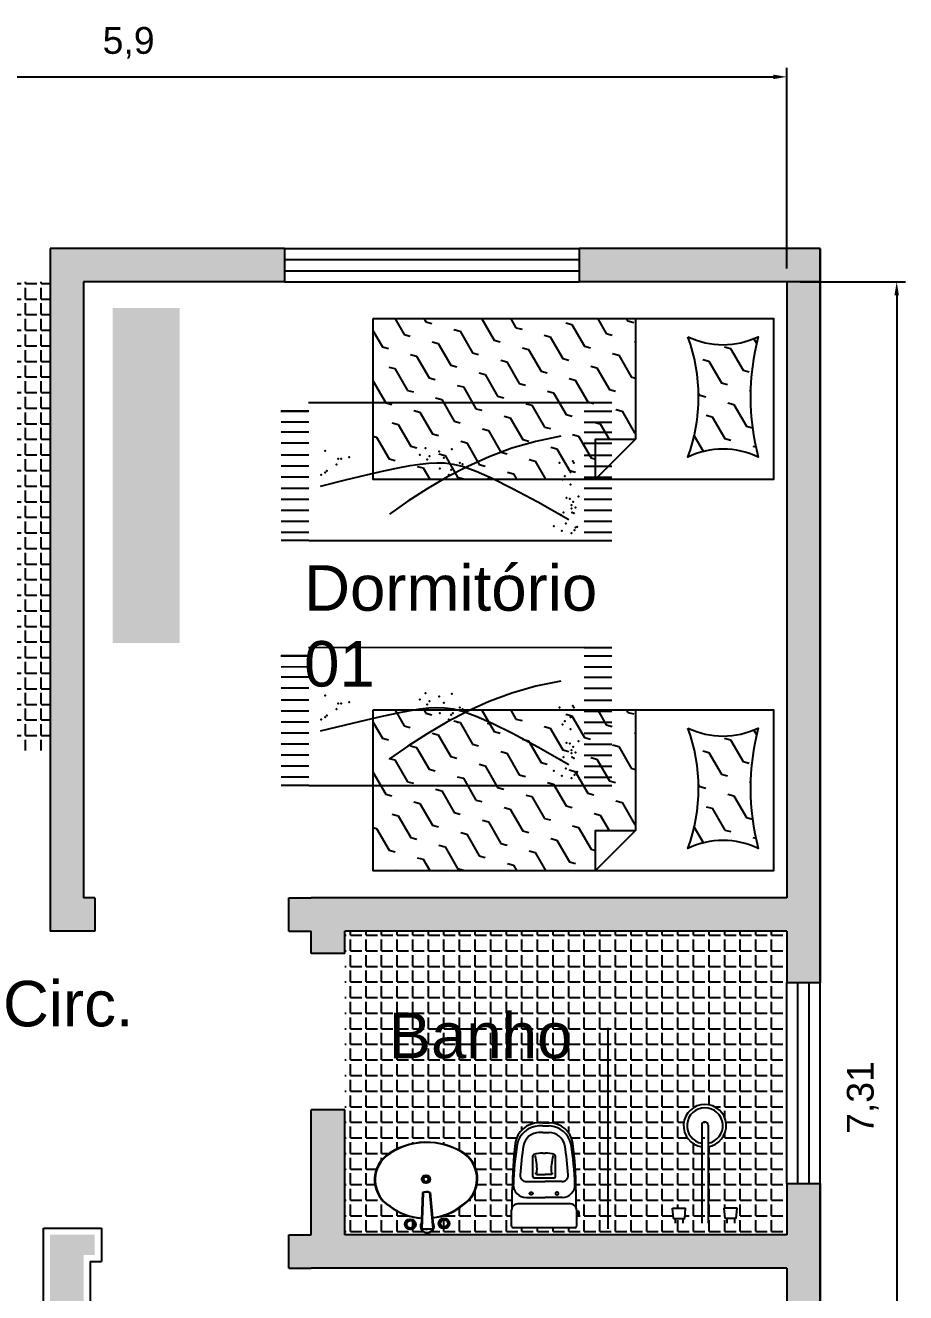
# Model space of a CAD drawing. Header units: millimetres. Extents: x 1389 to 2186, y 2011 to 2343.
# Drawn here: x 1392.4 to 1396.34, y 2336.21 to 2341.89 of the extents above; entities that cross this region are included whole.
import ezdxf

# ---------------------------------------------------------------- set-up
doc = ezdxf.new("R2010")
doc.units = ezdxf.units.MM
for name, color, linetype in [('cotas', 4, 'Continuous'), ('janelas', 253, 'Continuous'), ('moveis', 240, 'Continuous'), ('paredes', 250, 'Continuous')]:
    doc.layers.add(name, color=color, linetype=linetype)
doc.layers.add('PDF_Text', color=7, linetype='Continuous', true_color=0x0044a3)
doc.styles.add('Annotative', font='arial.ttf')
doc.styles.get("Standard").update_dxf_attribs({"font": 'arial.ttf'})
doc.dimstyles.new('ISO-25', dxfattribs={"dimscale": 0.2, "dimtxt": 0.6, "dimasz": 0.3, "dimexe": 0.2, "dimexo": 0.3, "dimgap": 0.4, "dimtad": 1, "dimtoh": 1, "dimtxsty": 'Standard', "dimcen": -0.3, "dimadec": 0, "dimazin": 0, "dimtfac": 1, "dimtmove": 1, "dimatfit": 3, "dimfxl": 1, "dimarcsym": 0})
pattern_1 = [(0, (0, 0), (0, 0.06985), [0.0508, -0.01905]), (90, (0, 0), (-0.06985, 4e-18), [0.0508, -0.01905])]

# ---------------------------------------------------------------- blocks, each defined once
blk = doc.blocks.new('*X21')
at = {"color": 0}
for p, q in [((3.4061, 4.1316), (3.4293, 4.145)), ((3.6635, 4.1104), (3.6649, 4.1154)), ((3.8424, 4.0948), (3.8504, 4.1248)), ((3.9426, 4.1271), (3.9463, 4.1411)), ((3.4551, 4.0155), (3.5634, 4.078)), ((3.5634, 4.078), (3.5715, 4.1082)), ((3.7341, 4.0323), (3.8424, 4.0948)), ((3.447, 3.9854), (3.4551, 4.0155)), ((3.6259, 3.9698), (3.634, 4)), ((3.726, 4.0021), (3.7341, 4.0323)), ((3.7966, 3.924), (3.9049, 3.9865)), ((3.9049, 3.9865), (3.913, 4.0167)), ((3.5176, 3.9073), (3.6259, 3.9698)), ((3.7885, 3.8939), (3.7966, 3.924)), ((3.5095, 3.8771), (3.5176, 3.9073)), ((3.6786, 3.8559), (3.6884, 3.8615)), ((3.6884, 3.8615), (3.6965, 3.8917)), ((3.891, 3.8342), (3.9674, 3.8783)), ((3.9674, 3.8783), (3.9683, 3.8817)), ((3.418, 3.5356), (3.4196, 3.5414)), ((3.5969, 3.52), (3.6026, 3.5414)), ((3.8759, 3.5368), (3.8771, 3.5414)), ((3.3071, 3.4971), (3.3179, 3.5033)), ((3.3179, 3.5033), (3.326, 3.5335)), ((3.4886, 3.4575), (3.5969, 3.52)), ((3.7676, 3.4743), (3.8759, 3.5368)), ((3.3804, 3.395), (3.3885, 3.4252)), ((3.4805, 3.4273), (3.4886, 3.4575)), ((3.6594, 3.4118), (3.6675, 3.442)), ((3.7595, 3.4441), (3.7676, 3.4743)), ((3.3071, 3.3528), (3.3804, 3.395)), ((3.5511, 3.3493), (3.6594, 3.4118)), ((3.822, 3.3358), (3.8301, 3.366)), ((3.8301, 3.366), (3.9071, 3.4105)), ((3.4429, 3.2868), (3.451, 3.317)), ((3.543, 3.3191), (3.5511, 3.3493)), ((3.6136, 3.241), (3.7219, 3.3035)), ((3.7219, 3.3035), (3.73, 3.3337)), ((3.8926, 3.2578), (4.0009, 3.3203)), ((4.0009, 3.3203), (4.0066, 3.3414)), ((3.3346, 3.2243), (3.4429, 3.2868)), ((3.6055, 3.2108), (3.6136, 3.241)), ((3.7844, 3.1953), (3.7925, 3.2255)), ((3.8845, 3.2276), (3.8926, 3.2578)), ((4.0634, 3.212), (4.0715, 3.2422)), ((3.3265, 3.1941), (3.3346, 3.2243)), ((3.3971, 3.116), (3.5054, 3.1785)), ((3.5054, 3.1785), (3.5135, 3.2087)), ((3.6761, 3.1328), (3.7844, 3.1953)), ((3.9551, 3.1495), (4.0634, 3.212)), ((3.389, 3.0858), (3.3971, 3.116)), ((3.5679, 3.0703), (3.576, 3.1005)), ((3.668, 3.1026), (3.6761, 3.1328)), ((3.8469, 3.087), (3.855, 3.1172)), ((3.947, 3.1193), (3.9551, 3.1495)), ((3.4596, 3.0078), (3.5679, 3.0703)), ((3.7386, 3.0245), (3.8469, 3.087)), ((4.0095, 3.0111), (4.0176, 3.0413)), ((4.0176, 3.0413), (4.1071, 3.0929)), ((3.3514, 2.9453), (3.3594, 2.9755)), ((3.4515, 2.9776), (3.4596, 3.0078)), ((3.6304, 2.962), (3.6385, 2.9922)), ((3.7305, 2.9943), (3.7386, 3.0245)), ((3.8011, 2.9163), (3.9094, 2.9788)), ((3.9094, 2.9788), (3.9175, 3.009)), ((3.3071, 2.9197), (3.3514, 2.9453)), ((3.5221, 2.8995), (3.6304, 2.962)), ((3.793, 2.8861), (3.8011, 2.9163)), ((4.072, 2.9028), (4.0801, 2.933)), ((4.0801, 2.933), (4.1071, 2.9486)), ((3.4139, 2.837), (3.4219, 2.8672)), ((3.514, 2.8693), (3.5221, 2.8995)), ((3.5846, 2.7913), (3.6929, 2.8538)), ((3.6929, 2.8538), (3.701, 2.884)), ((3.8636, 2.808), (3.9719, 2.8705)), ((3.9719, 2.8705), (3.98, 2.9007)), ((3.3071, 2.7754), (3.4139, 2.837)), ((3.5765, 2.7611), (3.5846, 2.7913)), ((3.8555, 2.7778), (3.8636, 2.808)), ((4.0344, 2.7623), (4.0425, 2.7924)), ((3.3681, 2.6663), (3.4764, 2.7288)), ((3.4764, 2.7288), (3.4844, 2.759)), ((3.6471, 2.683), (3.7554, 2.7455)), ((3.7554, 2.7455), (3.7635, 2.7757)), ((3.9261, 2.6998), (4.0344, 2.7623)), ((3.36, 2.6361), (3.3681, 2.6663)), ((3.639, 2.6528), (3.6471, 2.683)), ((3.8179, 2.6373), (3.826, 2.6674)), ((3.918, 2.6696), (3.9261, 2.6998)), ((4.0969, 2.654), (4.105, 2.6842)), ((3.4306, 2.558), (3.5389, 2.6205)), ((3.5389, 2.6205), (3.5469, 2.6507)), ((3.7096, 2.5748), (3.8179, 2.6373)), ((3.9886, 2.5915), (4.0969, 2.654)), ((3.4225, 2.5278), (3.4306, 2.558)), ((3.6014, 2.5123), (3.6094, 2.5424)), ((3.7015, 2.5446), (3.7096, 2.5748)), ((3.7721, 2.4665), (3.8804, 2.529)), ((3.8804, 2.529), (3.8885, 2.5592)), ((3.9805, 2.5613), (3.9886, 2.5915)), ((3.3071, 2.4867), (3.3224, 2.4955)), ((3.3224, 2.4955), (3.3304, 2.5257)), ((3.4931, 2.4498), (3.6014, 2.5123)), ((3.764, 2.4363), (3.7721, 2.4665)), ((4.043, 2.4531), (4.0511, 2.4833)), ((4.0511, 2.4833), (4.1071, 2.5156)), ((3.3849, 2.3873), (3.3929, 2.4174)), ((3.485, 2.4196), (3.4931, 2.4498)), ((3.5556, 2.3415), (3.6639, 2.404)), ((3.6639, 2.404), (3.6719, 2.4342)), ((3.8346, 2.3583), (3.9429, 2.4208)), ((3.9429, 2.4208), (3.951, 2.4509)), ((3.3071, 2.3424), (3.3849, 2.3873)), ((3.5475, 2.3113), (3.5556, 2.3415)), ((3.8265, 2.3281), (3.8346, 2.3583)), ((4.0054, 2.3125), (4.0135, 2.3427)), ((4.1055, 2.3448), (4.1071, 2.3508)), ((3.3645, 2.2312), (3.4474, 2.279)), ((3.4474, 2.279), (3.4554, 2.3092)), ((3.6181, 2.2333), (3.7264, 2.2958)), ((3.7264, 2.2958), (3.7344, 2.3259)), ((3.8971, 2.25), (4.0054, 2.3125)), ((3.6176, 2.2312), (3.6181, 2.2333)), ((3.8921, 2.2312), (3.8971, 2.25)), ((4.0751, 2.2312), (4.076, 2.2344))]:
    blk.add_line(p, q, dxfattribs=at)
blk = doc.blocks.new('*X22')
at = {"color": 0}
for p, q in [((3.4061, 4.1316), (3.4293, 4.145)), ((3.6635, 4.1104), (3.6649, 4.1154)), ((3.8424, 4.0948), (3.8504, 4.1248)), ((3.9426, 4.1271), (3.9463, 4.1411)), ((3.4551, 4.0155), (3.5634, 4.078)), ((3.5634, 4.078), (3.5715, 4.1082)), ((3.7341, 4.0323), (3.8424, 4.0948)), ((3.447, 3.9854), (3.4551, 4.0155)), ((3.6259, 3.9698), (3.634, 4)), ((3.726, 4.0021), (3.7341, 4.0323)), ((3.7966, 3.924), (3.9049, 3.9865)), ((3.9049, 3.9865), (3.913, 4.0167)), ((3.5176, 3.9073), (3.6259, 3.9698)), ((3.7885, 3.8939), (3.7966, 3.924)), ((3.5095, 3.8771), (3.5176, 3.9073)), ((3.6786, 3.8559), (3.6884, 3.8615)), ((3.6884, 3.8615), (3.6965, 3.8917)), ((3.891, 3.8342), (3.9674, 3.8783)), ((3.9674, 3.8783), (3.9683, 3.8817)), ((3.418, 3.5356), (3.4196, 3.5414)), ((3.5969, 3.52), (3.6026, 3.5414)), ((3.8759, 3.5368), (3.8771, 3.5414)), ((3.3071, 3.4971), (3.3179, 3.5033)), ((3.3179, 3.5033), (3.326, 3.5335)), ((3.4886, 3.4575), (3.5969, 3.52)), ((3.7676, 3.4743), (3.8759, 3.5368)), ((3.3804, 3.395), (3.3885, 3.4252)), ((3.4805, 3.4273), (3.4886, 3.4575)), ((3.6594, 3.4118), (3.6675, 3.442)), ((3.7595, 3.4441), (3.7676, 3.4743)), ((3.3071, 3.3528), (3.3804, 3.395)), ((3.5511, 3.3493), (3.6594, 3.4118)), ((3.822, 3.3358), (3.8301, 3.366)), ((3.8301, 3.366), (3.9071, 3.4105)), ((3.4429, 3.2868), (3.451, 3.317)), ((3.543, 3.3191), (3.5511, 3.3493)), ((3.6136, 3.241), (3.7219, 3.3035)), ((3.7219, 3.3035), (3.73, 3.3337)), ((3.8926, 3.2578), (4.0009, 3.3203)), ((4.0009, 3.3203), (4.0066, 3.3414)), ((3.3346, 3.2243), (3.4429, 3.2868)), ((3.6055, 3.2108), (3.6136, 3.241)), ((3.7844, 3.1953), (3.7925, 3.2255)), ((3.8845, 3.2276), (3.8926, 3.2578)), ((4.0634, 3.212), (4.0715, 3.2422)), ((3.3265, 3.1941), (3.3346, 3.2243)), ((3.3971, 3.116), (3.5054, 3.1785)), ((3.5054, 3.1785), (3.5135, 3.2087)), ((3.6761, 3.1328), (3.7844, 3.1953)), ((3.9551, 3.1495), (4.0634, 3.212)), ((3.389, 3.0858), (3.3971, 3.116)), ((3.5679, 3.0703), (3.576, 3.1005)), ((3.668, 3.1026), (3.6761, 3.1328)), ((3.8469, 3.087), (3.855, 3.1172)), ((3.947, 3.1193), (3.9551, 3.1495)), ((3.4596, 3.0078), (3.5679, 3.0703)), ((3.7386, 3.0245), (3.8469, 3.087)), ((4.0095, 3.0111), (4.0176, 3.0413)), ((4.0176, 3.0413), (4.1071, 3.0929)), ((3.3514, 2.9453), (3.3594, 2.9755)), ((3.4515, 2.9776), (3.4596, 3.0078)), ((3.6304, 2.962), (3.6385, 2.9922)), ((3.7305, 2.9943), (3.7386, 3.0245)), ((3.8011, 2.9163), (3.9094, 2.9788)), ((3.9094, 2.9788), (3.9175, 3.009)), ((3.3071, 2.9197), (3.3514, 2.9453)), ((3.5221, 2.8995), (3.6304, 2.962)), ((3.793, 2.8861), (3.8011, 2.9163)), ((4.072, 2.9028), (4.0801, 2.933)), ((4.0801, 2.933), (4.1071, 2.9486)), ((3.4139, 2.837), (3.4219, 2.8672)), ((3.514, 2.8693), (3.5221, 2.8995)), ((3.5846, 2.7913), (3.6929, 2.8538)), ((3.6929, 2.8538), (3.701, 2.884)), ((3.8636, 2.808), (3.9719, 2.8705)), ((3.9719, 2.8705), (3.98, 2.9007)), ((3.3071, 2.7754), (3.4139, 2.837)), ((3.5765, 2.7611), (3.5846, 2.7913)), ((3.8555, 2.7778), (3.8636, 2.808)), ((4.0344, 2.7623), (4.0425, 2.7924)), ((3.3681, 2.6663), (3.4764, 2.7288)), ((3.4764, 2.7288), (3.4844, 2.759)), ((3.6471, 2.683), (3.7554, 2.7455)), ((3.7554, 2.7455), (3.7635, 2.7757)), ((3.9261, 2.6998), (4.0344, 2.7623)), ((3.36, 2.6361), (3.3681, 2.6663)), ((3.639, 2.6528), (3.6471, 2.683)), ((3.8179, 2.6373), (3.826, 2.6674)), ((3.918, 2.6696), (3.9261, 2.6998)), ((4.0969, 2.654), (4.105, 2.6842)), ((3.4306, 2.558), (3.5389, 2.6205)), ((3.5389, 2.6205), (3.5469, 2.6507)), ((3.7096, 2.5748), (3.8179, 2.6373)), ((3.9886, 2.5915), (4.0969, 2.654)), ((3.4225, 2.5278), (3.4306, 2.558)), ((3.6014, 2.5123), (3.6094, 2.5424)), ((3.7015, 2.5446), (3.7096, 2.5748)), ((3.7721, 2.4665), (3.8804, 2.529)), ((3.8804, 2.529), (3.8885, 2.5592)), ((3.9805, 2.5613), (3.9886, 2.5915)), ((3.3071, 2.4867), (3.3224, 2.4955)), ((3.3224, 2.4955), (3.3304, 2.5257)), ((3.4931, 2.4498), (3.6014, 2.5123)), ((3.764, 2.4363), (3.7721, 2.4665)), ((4.043, 2.4531), (4.0511, 2.4833)), ((4.0511, 2.4833), (4.1071, 2.5156)), ((3.3849, 2.3873), (3.3929, 2.4174)), ((3.485, 2.4196), (3.4931, 2.4498)), ((3.5556, 2.3415), (3.6639, 2.404)), ((3.6639, 2.404), (3.6719, 2.4342)), ((3.8346, 2.3583), (3.9429, 2.4208)), ((3.9429, 2.4208), (3.951, 2.4509)), ((3.3071, 2.3424), (3.3849, 2.3873)), ((3.5475, 2.3113), (3.5556, 2.3415)), ((3.8265, 2.3281), (3.8346, 2.3583)), ((4.0054, 2.3125), (4.0135, 2.3427)), ((4.1055, 2.3448), (4.1071, 2.3508)), ((3.3645, 2.2312), (3.4474, 2.279)), ((3.4474, 2.279), (3.4554, 2.3092)), ((3.6181, 2.2333), (3.7264, 2.2958)), ((3.7264, 2.2958), (3.7344, 2.3259)), ((3.8971, 2.25), (4.0054, 2.3125)), ((3.6176, 2.2312), (3.6181, 2.2333)), ((3.8921, 2.2312), (3.8971, 2.25)), ((4.0751, 2.2312), (4.076, 2.2344))]:
    blk.add_line(p, q, dxfattribs=at)
blk = doc.blocks.new('tapete')
at = {"layer": 'moveis'}
for p, q in [((2190.3122, 2010.2857), (2189.0782, 2010.2852)), ((2190.3122, 2010.2862), (2190.4356, 2010.2862)), ((2189.0775, 2010.2468), (2188.9541, 2010.2468)), ((2189.0783, 2010.2483), (2188.9549, 2010.2483)), ((2190.3123, 2010.2488), (2190.4357, 2010.2488)), ((2189.0783, 2010.199), (2188.9549, 2010.1989)), ((2190.3123, 2010.1994), (2190.4357, 2010.1995)), ((2190.3123, 2010.1539), (2190.4357, 2010.1539)), ((2189.0783, 2010.1534), (2188.9549, 2010.1534)), ((2189.0783, 2010.1041), (2188.9549, 2010.104)), ((2190.3123, 2010.1045), (2190.4357, 2010.1045)), ((2189.0783, 2010.0504), (2188.9549, 2010.0503)), ((2190.3123, 2010.0508), (2190.4357, 2010.0509)), ((2189.0783, 2010.001), (2188.9549, 2010.001)), ((2190.3123, 2010.0015), (2190.4357, 2010.0015)), ((2189.0784, 2009.9517), (2188.955, 2009.9516)), ((2190.3124, 2009.9521), (2190.4358, 2009.9521)), ((2189.0784, 2009.9023), (2188.955, 2009.9023)), ((2190.3124, 2009.9027), (2190.4358, 2009.9028)), ((2189.0784, 2009.8529), (2188.955, 2009.8529)), ((2190.3124, 2009.8534), (2190.4358, 2009.8534)), ((2189.0784, 2009.8036), (2188.955, 2009.8035)), ((2190.3124, 2009.804), (2190.4358, 2009.8041)), ((2189.0784, 2009.7542), (2188.955, 2009.7542)), ((2189.0784, 2009.7049), (2188.955, 2009.7048)), ((2190.3124, 2009.7547), (2190.4358, 2009.7547)), ((2190.3124, 2009.7053), (2190.4358, 2009.7053)), ((2189.0785, 2009.6682), (2188.9551, 2009.6682)), ((2189.0785, 2009.6682), (2190.3125, 2009.6687)), ((2190.3125, 2009.6687), (2190.4359, 2009.6687))]:
    blk.add_line(p, q, dxfattribs=at)
for points in [[(2190.2083, 2010.1359), (2190.0956, 2010.1127), (2189.9888, 2010.0818), (2189.8872, 2010.0441), (2189.7905, 2010.0005), (2189.6979, 2009.952), (2189.609, 2009.8996), (2189.5232, 2009.8443), (2189.44, 2009.787)], [(2189.1311, 2009.9126), (2189.2435, 2009.9398), (2189.3372, 2009.9621), (2189.4148, 2009.98), (2189.479, 2009.9939), (2189.5322, 2010.0041), (2189.577, 2010.0111), (2189.616, 2010.0153), (2189.6518, 2010.0171), (2189.6871, 2010.0164), (2189.7257, 2010.0113), (2189.7714, 2009.9997), (2189.8282, 2009.9792), (2189.9, 2009.9474), (2189.9906, 2009.9022), (2190.1041, 2009.8412), (2190.2443, 2009.7621)]]:
    blk.add_lwpolyline(points, dxfattribs=at)
for p in [(2189.1526, 2010.0708), (2189.2604, 2010.0421), (2189.5763, 2010.053), (2189.6015, 2010.0817), (2189.6194, 2010.0458), (2189.6625, 2010.0674), (2189.72, 2010.0782), (2189.2029, 2010.0097), (2189.2101, 2010.0349), (2189.2244, 2010.0349), (2189.6087, 2010.0314), (2189.6661, 2009.9919), (2189.6841, 2010.0386), (2189.7164, 2009.9847), (2189.7236, 2009.9919), (2189.7559, 2010.0171), (2189.7667, 2010.0099), (2190.2012, 2010.0173), (2190.2622, 2010.0245), (2190.2658, 2010.0173), (2189.1347, 2009.963), (2189.1527, 2009.9738), (2189.1598, 2009.9809), (2189.7056, 2009.9632), (2189.7451, 2009.9524), (2189.8816, 2009.9453), (2190.2155, 2009.9418), (2190.2263, 2009.9562), (2190.2514, 2009.9741), (2190.2515, 2009.9202), (2190.2335, 2009.8591), (2190.2479, 2009.8555), (2190.2551, 2009.8268), (2190.2623, 2009.8412), (2190.273, 2009.816), (2190.2874, 2009.8663), (2190.2084, 2009.7836), (2190.2192, 2009.7944), (2190.2551, 2009.8124), (2190.2587, 2009.7944), (2190.2659, 2009.7909), (2190.1761, 2009.7333), (2190.212, 2009.7118), (2190.23, 2009.7441), (2190.2551, 2009.701), (2190.2695, 2009.7154), (2190.2731, 2009.7262), (2190.2803, 2009.7298), (2190.2803, 2009.7298)]:
    blk.add_point(p, dxfattribs=at)
blk = doc.blocks.new('*D28')
at = {"layer": 'cotas', "color": 0, "lineweight": -2, "transparency": 16777216}
for p, q in [((1389.9152, 2340.7105), (1389.9152, 2341.6957)), ((1395.8114, 2340.7972), (1395.8114, 2341.6957)), ((1389.9752, 2341.6557), (1395.7514, 2341.6557))]:
    blk.add_line(p, q, dxfattribs=at)
at = {"layer": 'cotas', "color": 0, "transparency": 16777216}
for points in [[(1389.9752, 2341.6657), (1389.9752, 2341.6457), (1389.9152, 2341.6557)], [(1395.7514, 2341.6657), (1395.7514, 2341.6457), (1395.8114, 2341.6557)]]:
    blk.add_solid(points, dxfattribs=at)
at = {"layer": 'Defpoints', "color": 0, "transparency": 16777216}
for p in [(1395.8114, 2341.6557), (1395.8114, 2340.7372), (1389.9152, 2340.6505)]:
    blk.add_point(p, dxfattribs=at)
at = {"layer": 'cotas', "color": 0, "transparency": 16777216, "insert": (1392.8633, 2341.8078), "char_height": 0.12, "attachment_point": 5}
blk.add_mtext('5,9', dxfattribs=at)
blk = doc.blocks.new('*D33')
at = {"layer": 'cotas', "color": 0, "lineweight": -2, "transparency": 16777216}
for p, q in [((1395.8714, 2340.7372), (1396.3438, 2340.7372)), ((1396.3038, 2340.6772), (1396.3038, 2333.4872)), ((1395.8714, 2333.4272), (1396.3438, 2333.4272))]:
    blk.add_line(p, q, dxfattribs=at)
at = {"layer": 'cotas', "color": 0, "transparency": 16777216}
for points in [[(1396.2938, 2340.6772), (1396.3138, 2340.6772), (1396.3038, 2340.7372)], [(1396.2938, 2333.4872), (1396.3138, 2333.4872), (1396.3038, 2333.4272)]]:
    blk.add_solid(points, dxfattribs=at)
at = {"layer": 'Defpoints', "color": 0, "transparency": 16777216}
for p in [(1395.8114, 2340.7372), (1395.8114, 2333.4272), (1396.3038, 2333.4272)]:
    blk.add_point(p, dxfattribs=at)
at = {"layer": 'cotas', "color": 0, "transparency": 16777216, "insert": (1396.1517, 2337.0822), "char_height": 0.12, "attachment_point": 5, "rotation": 90}
blk.add_mtext('7,31', dxfattribs=at)

msp = doc.modelspace()

# ---------------------------------------------------------------- hatches: boundary and pattern name
at = {"true_color": 0x000000}
h = msp.add_hatch(color=18, dxfattribs=at)
h.dxf.hatch_style = 1
h.paths.add_polyline_path([(1394.8814, 2340.8872), (1394.8814, 2340.7372), (1395.8114, 2340.7372), (1395.8114, 2340.8872)])
h.paths.add_polyline_path([(1390.3614, 2340.7372), (1390.3614, 2340.8872), (1389.8614, 2340.8872), (1389.8614, 2340.7372)])
h.paths.add_polyline_path([(1391.6614, 2340.7372), (1391.6614, 2340.8872), (1391.3614, 2340.8872), (1391.3614, 2340.7372)])
h = msp.add_hatch(color=18, dxfattribs=at)
h.dxf.hatch_style = 1
h.paths.add_polyline_path([(1395.9614, 2336.6972), (1395.8114, 2336.6972), (1395.8114, 2333.2772), (1395.9614, 2333.2772)])
h.paths.add_polyline_path([(1395.8114, 2337.5972), (1395.9614, 2337.5972), (1395.9614, 2340.8872), (1395.8114, 2340.8872)])
h = msp.add_hatch(color=18, dxfattribs=at)
h.dxf.hatch_style = 1
h.paths.add_polyline_path([(1392.6614, 2340.7372), (1392.5114, 2340.7372), (1392.5114, 2338.4872), (1392.5114, 2337.8272), (1392.6614, 2337.8272)])
h = msp.add_hatch(color=18, dxfattribs=at)
h.dxf.hatch_style = 1
h.paths.add_polyline_path([(1392.7114, 2337.9772), (1392.6614, 2337.9772), (1392.6614, 2337.8272), (1392.7114, 2337.8272)])
h = msp.add_hatch(color=18, dxfattribs=at)
h.dxf.hatch_style = 1
h.paths.add_polyline_path([(1395.8114, 2337.9772), (1393.6814, 2337.9772), (1393.6814, 2337.8272), (1395.8114, 2337.8272)])
h = msp.add_hatch()
h.set_pattern_fill('ANGLE', scale=0.01)
h.set_pattern_definition(pattern_1)
h.paths.add_polyline_path([(1395.8114, 2337.8272), (1393.8314, 2337.8272), (1393.8314, 2337.7272), (1393.8314, 2337.0272), (1393.8314, 2336.4672), (1395.8114, 2336.4672), (1395.8114, 2336.6972), (1395.8114, 2337.5972)])
h.paths.add_polyline_path([(1394.7012, 2336.969), (1394.719, 2336.969), (1394.7297, 2336.969), (1394.7476, 2336.969, -0.377152), (1394.8536, 2336.8758, -0.032054), (1394.8669, 2336.6693), (1394.8669, 2336.591, -0.127017), (1394.8704, 2336.5772), (1394.8704, 2336.5727), (1394.8771, 2336.5727, -0.414214), (1394.8807, 2336.5692), (1394.8807, 2336.5561, -0.414214), (1394.8771, 2336.5526), (1394.8704, 2336.5526), (1394.8704, 2336.5074, -0.414214), (1394.8619, 2336.4989), (1394.5869, 2336.4989, -0.414214), (1394.5784, 2336.5074), (1394.5784, 2336.5772, -0.127017), (1394.5819, 2336.591), (1394.5819, 2336.6693, -0.032054), (1394.5952, 2336.8758, -0.377152)], flags=16)
h.paths.add_polyline_path([(1394.7012, 2336.9548), (1394.719, 2336.9548), (1394.7297, 2336.9548), (1394.7476, 2336.9548, -0.342683), (1394.8451, 2336.8725, -0.0314), (1394.8622, 2336.6931, -0.423732), (1394.8053, 2336.6342), (1394.7297, 2336.6342), (1394.719, 2336.6342), (1394.6435, 2336.6342, -0.423732), (1394.5865, 2336.6931, -0.0314), (1394.6037, 2336.8725, -0.342683)], flags=0)
h.paths.add_polyline_path([(1394.7018, 2336.9263), (1394.719, 2336.9263), (1394.7297, 2336.9263), (1394.747, 2336.9263, -0.3382), (1394.8171, 2336.8672, -0.023499), (1394.8317, 2336.7358, -0.432911), (1394.8032, 2336.7055), (1394.7297, 2336.7055), (1394.719, 2336.7055), (1394.6456, 2336.7055, -0.432911), (1394.6171, 2336.7358, -0.023499), (1394.6317, 2336.8672, -0.3382)], flags=0)
h.paths.add_polyline_path([(1394.719, 2336.8328), (1394.7297, 2336.8328, -0.095673), (1394.77, 2336.8274, -0.322403), (1394.7748, 2336.8206), (1394.7748, 2336.7288, -0.335414), (1394.7697, 2336.722), (1394.6791, 2336.722, -0.335414), (1394.6739, 2336.7288), (1394.6739, 2336.8206, -0.322403), (1394.6788, 2336.8274, -0.095673)], flags=0)
h.paths.add_polyline_path([(1394.177, 2336.4938), (1394.1781, 2336.5223, 0.044443), (1394.1755, 2336.5178), (1394.1747, 2336.4958, 0.017211), (1394.1755, 2336.4939, 0.001453)], flags=0)
h.paths.add_polyline_path([(1394.3716, 2336.8284, -0.512299), (1394.3655, 2336.6033, -0.147908), (1394.2239, 2336.5427), (1394.2259, 2336.5198, -0.198018), (1394.2279, 2336.4975), (1394.2282, 2336.4947, -0.001835), (1394.2262, 2336.4944, -1.092585), (1394.1753, 2336.523), (1394.176, 2336.5417, -0.029988), (1394.1444, 2336.5458, -0.116658), (1394.0322, 2336.5949, -0.514224), (1394.0137, 2336.8199, -0.225604), (1394.2692, 2336.8733, -0.092703)], flags=16)
h.paths.add_polyline_path([(1394.3692, 2336.8289, -0.512299), (1394.3631, 2336.6037, -0.148312), (1394.2211, 2336.5431), (1394.2254, 2336.4953), (1394.2258, 2336.4951), (1394.2114, 2336.6567, 0.039402), (1394.2055, 2336.6585, -0.038509), (1394.2114, 2336.6571), (1394.2215, 2336.5434, 0.147505), (1394.3627, 2336.604, 0.515084), (1394.3678, 2336.8298, -0.001408)], flags=0)
h.paths.add_polyline_path([(1394.2118, 2336.7166, -0.459387), (1394.1914, 2336.699, 0.509543), (1394.2146, 2336.7159, 0.370439), (1394.1995, 2336.7335, -0.324905)], flags=0)
h.paths.add_polyline_path([(1394.2122, 2336.7164, -1), (1394.1767, 2336.7164, -1)], flags=0)
h.paths.add_polyline_path([(1394.6666, 2336.6581, -0.114076), (1394.6708, 2336.6571, -0.155789), (1394.6734, 2336.6545, -0.1249), (1394.6739, 2336.6525, -0.1249), (1394.6734, 2336.6504, -0.105797), (1394.6718, 2336.6485, -0.086669), (1394.6695, 2336.6473, -0.076734), (1394.6666, 2336.6469, -0.114076), (1394.6624, 2336.6479, -0.155789), (1394.6598, 2336.6504, -0.1249), (1394.6593, 2336.6525, -0.1249), (1394.6598, 2336.6545, -0.105797), (1394.6614, 2336.6564, -0.086669), (1394.6637, 2336.6576, -0.076734)], flags=0)
h.paths.add_polyline_path([(1394.2057, 2336.7166, -0.446626), (1394.1928, 2336.705, 0.522952), (1394.2085, 2336.7159, 0.382527), (1394.1981, 2336.7275, -0.313239)], flags=0)
h.paths.add_polyline_path([(1394.2062, 2336.7164, -1), (1394.1828, 2336.7164, -1)], flags=0)
h.paths.add_polyline_path([(1395.4586, 2336.862), (1395.4586, 2336.9589, 1), (1395.4304, 2336.9589), (1395.4304, 2336.862, -13.48837)], flags=16)
h.paths.add_polyline_path([(1394.7793, 2336.6576, -0.076734), (1394.7822, 2336.6581, -0.114076), (1394.7864, 2336.6571, -0.155789), (1394.789, 2336.6545, -0.1249), (1394.7895, 2336.6525, -0.1249), (1394.789, 2336.6504, -0.105797), (1394.7874, 2336.6485, -0.086669), (1394.7851, 2336.6473, -0.076734), (1394.7822, 2336.6469, -0.114076), (1394.778, 2336.6479, -0.155789), (1394.7754, 2336.6504, -0.1249), (1394.7748, 2336.6525, -0.1249), (1394.7754, 2336.6545, -0.105797), (1394.777, 2336.6564, -0.086669)], flags=0)
h.paths.add_polyline_path([(1394.2979, 2336.5186, -0.465061), (1394.2709, 2336.4959, 0.503668), (1394.3007, 2336.5179, 0.365131), (1394.2815, 2336.5406, -0.330081)], flags=16)
h.paths.add_polyline_path([(1394.2983, 2336.5184, -1), (1394.2522, 2336.5184, -1)], flags=0)
h.paths.add_polyline_path([(1394.2924, 2336.5186, -0.459142), (1394.2722, 2336.5012, 0.509797), (1394.2952, 2336.5179, 0.370669), (1394.2803, 2336.5353, -0.324681)], flags=0)
h.paths.add_polyline_path([(1394.2928, 2336.5184, -1), (1394.2577, 2336.5184, -1)], flags=0)
h.paths.add_polyline_path([(1394.1466, 2336.5147, -0.465061), (1394.1197, 2336.492, 0.503668), (1394.1494, 2336.514, 0.365131), (1394.1303, 2336.5367, -0.330081)], flags=16)
h.paths.add_polyline_path([(1394.1471, 2336.5145, -1), (1394.101, 2336.5145, -1)], flags=16)
h.paths.add_polyline_path([(1394.1412, 2336.5147, -0.459142), (1394.121, 2336.4973, 0.509797), (1394.144, 2336.514, 0.370669), (1394.1291, 2336.5314, -0.324681)], flags=0)
h.paths.add_polyline_path([(1394.1416, 2336.5145, -1), (1394.1065, 2336.5145, -1)], flags=0)
h.paths.add_polyline_path([(1395.2997, 2336.5859), (1395.3574, 2336.5859), (1395.3541, 2336.5397), (1395.3037, 2336.5397)], flags=16)
h.paths.add_polyline_path([(1395.5316, 2336.5859), (1395.5893, 2336.5859), (1395.5853, 2336.5397), (1395.5349, 2336.5397)], flags=16)
h.paths.add_polyline_path([(1393.7965, 2337.2094), (1394.7219, 2337.2094), (1394.7219, 2337.6295), (1393.7965, 2337.6295)], flags=9)
h = msp.add_hatch()
h.set_pattern_fill('ANGLE', scale=0.01)
h.set_pattern_definition(pattern_1)
h.paths.add_polyline_path([(1395.8114, 2337.5972), (1395.8114, 2337.8272), (1393.8314, 2337.8272), (1393.8314, 2337.7272), (1393.8314, 2337.0272), (1393.8314, 2336.4672), (1395.8114, 2336.4672), (1395.8114, 2336.6972)])
h.paths.add_polyline_path([(1394.2692, 2336.8733, -0.092703), (1394.3716, 2336.8284, -0.512299), (1394.3655, 2336.6033, -0.147908), (1394.2239, 2336.5427), (1394.2256, 2336.5236, -0.7232), (1394.1941, 2336.4776, -0.541997), (1394.1753, 2336.523), (1394.176, 2336.5417, -0.042223), (1394.1317, 2336.5486, -0.105081), (1394.0315, 2336.5954, -0.512299), (1394.0137, 2336.8199, -0.225604)], flags=16)
h.paths.add_polyline_path([(1394.3692, 2336.8289, -0.512299), (1394.3631, 2336.6037, -0.147908), (1394.2215, 2336.5431), (1394.2232, 2336.524, -1.956222), (1394.1757, 2336.5228), (1394.1764, 2336.542, -0.147908), (1394.0319, 2336.5952, -0.512299), (1394.0141, 2336.8197, -0.32249)], flags=0)
h.paths.add_polyline_path([(1394.2254, 2336.4943, -0.045406), (1394.177, 2336.4933), (1394.1831, 2336.6573, -0.155189), (1394.2071, 2336.6582, -0.025145), (1394.211, 2336.6573)], flags=0)
h.paths.add_polyline_path([(1394.1995, 2336.7335, -0.370439), (1394.2146, 2336.7159, -0.509543), (1394.1914, 2336.699, -0.370439), (1394.1763, 2336.7166, -0.509543)], flags=0)
h.paths.add_polyline_path([(1394.2122, 2336.7164, -1), (1394.1767, 2336.7164, -1)], flags=0)
h.paths.add_polyline_path([(1394.1981, 2336.7275, -0.382527), (1394.2085, 2336.7159, -0.522952), (1394.1928, 2336.705, -0.382527), (1394.1824, 2336.7166, -0.522952)], flags=0)
h.paths.add_polyline_path([(1394.2062, 2336.7164, -1), (1394.1828, 2336.7164, -1)], flags=0)
h.paths.add_polyline_path([(1394.7012, 2336.969), (1394.719, 2336.969), (1394.7297, 2336.969), (1394.7476, 2336.969, -0.377152), (1394.8536, 2336.8758, -0.032054), (1394.8669, 2336.6693), (1394.8669, 2336.591, -0.127017), (1394.8704, 2336.5772), (1394.8704, 2336.5727), (1394.8771, 2336.5727, -0.414214), (1394.8807, 2336.5692), (1394.8807, 2336.5561, -0.414214), (1394.8771, 2336.5526), (1394.8704, 2336.5526), (1394.8704, 2336.5074, -0.414214), (1394.8619, 2336.4989), (1394.5869, 2336.4989, -0.414214), (1394.5784, 2336.5074), (1394.5784, 2336.5772, -0.127017), (1394.5819, 2336.591), (1394.5819, 2336.6693, -0.032054), (1394.5952, 2336.8758, -0.377152)], flags=16)
h.paths.add_polyline_path([(1394.7012, 2336.9548), (1394.719, 2336.9548), (1394.7297, 2336.9548), (1394.7476, 2336.9548, -0.342683), (1394.8451, 2336.8725, -0.0314), (1394.8622, 2336.6931, -0.423732), (1394.8053, 2336.6342), (1394.7297, 2336.6342), (1394.719, 2336.6342), (1394.6435, 2336.6342, -0.423732), (1394.5865, 2336.6931, -0.0314), (1394.6037, 2336.8725, -0.342683)], flags=0)
h.paths.add_polyline_path([(1394.7018, 2336.9263), (1394.719, 2336.9263), (1394.7297, 2336.9263), (1394.747, 2336.9263, -0.3382), (1394.8171, 2336.8672, -0.023499), (1394.8317, 2336.7358, -0.432911), (1394.8032, 2336.7055), (1394.7297, 2336.7055), (1394.719, 2336.7055), (1394.6456, 2336.7055, -0.432911), (1394.6171, 2336.7358, -0.023499), (1394.6317, 2336.8672, -0.3382)], flags=0)
h.paths.add_polyline_path([(1394.6788, 2336.8274, -0.095673), (1394.719, 2336.8328), (1394.7297, 2336.8328, -0.095673), (1394.77, 2336.8274, -0.322403), (1394.7748, 2336.8206), (1394.7748, 2336.7288, -0.335414), (1394.7697, 2336.722), (1394.6791, 2336.722, -0.335414), (1394.6739, 2336.7288), (1394.6739, 2336.8206, -0.322403)], flags=0)
h.paths.add_polyline_path([(1394.1303, 2336.5367, -0.365131), (1394.1494, 2336.514, -0.503668), (1394.1197, 2336.492, -0.365131), (1394.1006, 2336.5147, -0.503668)], flags=0)
h.paths.add_polyline_path([(1394.1471, 2336.5145, -1), (1394.101, 2336.5145, -1)], flags=0)
h.paths.add_polyline_path([(1394.1291, 2336.5314, -0.370669), (1394.144, 2336.514, -0.509797), (1394.121, 2336.4973, -0.370669), (1394.106, 2336.5147, -0.509797)], flags=0)
h.paths.add_polyline_path([(1394.1416, 2336.5145, -1), (1394.1065, 2336.5145, -1)], flags=0)
h.paths.add_polyline_path([(1394.2815, 2336.5406, -0.365131), (1394.3007, 2336.5179, -0.503668), (1394.2709, 2336.4959, -0.365131), (1394.2518, 2336.5186, -0.503668)], flags=0)
h.paths.add_polyline_path([(1394.2983, 2336.5184, -1), (1394.2522, 2336.5184, -1)], flags=0)
h.paths.add_polyline_path([(1394.2803, 2336.5353, -0.370669), (1394.2952, 2336.5179, -0.509797), (1394.2722, 2336.5012, -0.370669), (1394.2573, 2336.5186, -0.509797)], flags=0)
h.paths.add_polyline_path([(1394.2928, 2336.5184, -1), (1394.2577, 2336.5184, -1)], flags=0)
h.paths.add_polyline_path([(1394.6614, 2336.6564, -0.086669), (1394.6637, 2336.6576, -0.076734), (1394.6666, 2336.6581, -0.114076), (1394.6708, 2336.6571, -0.155789), (1394.6734, 2336.6545, -0.312076), (1394.673, 2336.6497, -0.141641), (1394.6695, 2336.6473, -0.076734), (1394.6666, 2336.6469, -0.114076), (1394.6624, 2336.6479, -0.155789), (1394.6598, 2336.6504, -0.253759), (1394.6598, 2336.6545, -0.105797)], flags=0)
h.paths.add_polyline_path([(1394.777, 2336.6564, -0.086669), (1394.7793, 2336.6576, -0.076734), (1394.7822, 2336.6581, -0.114076), (1394.7864, 2336.6571, -0.155789), (1394.789, 2336.6545, -0.1249), (1394.7895, 2336.6525, -0.178827), (1394.7885, 2336.6497, -0.141641), (1394.7851, 2336.6473, -0.076734), (1394.7822, 2336.6469, -0.114076), (1394.778, 2336.6479, -0.155789), (1394.7754, 2336.6504, -0.253759), (1394.7754, 2336.6545, -0.105797)], flags=0)
h.paths.add_polyline_path([(1395.4586, 2336.862), (1395.4586, 2336.9589, 1), (1395.4304, 2336.9589), (1395.4304, 2336.862, -13.48837)], flags=16)
h.paths.add_polyline_path([(1395.2997, 2336.5859), (1395.3574, 2336.5859), (1395.3541, 2336.5397), (1395.3037, 2336.5397)], flags=16)
h.paths.add_polyline_path([(1395.5316, 2336.5859), (1395.5893, 2336.5859), (1395.5853, 2336.5397), (1395.5349, 2336.5397)], flags=16)
h = msp.add_hatch(color=18, dxfattribs=at)
h.dxf.hatch_style = 1
h.paths.add_polyline_path([(1392.5114, 2336.4672), (1392.5114, 2336.3772), (1392.7114, 2336.3772), (1392.7114, 2336.4672)])
h = msp.add_hatch(color=18, dxfattribs=at)
h.dxf.hatch_style = 1
h.paths.add_polyline_path([(1395.8114, 2336.4672), (1393.6814, 2336.4672), (1393.6814, 2336.3172), (1395.8114, 2336.3172)])
at = {"layer": 'moveis'}
h = msp.add_hatch(dxfattribs=at)
h.set_pattern_fill('ANGLE', color=0, scale=0.01)
h.set_pattern_definition([(0, (-792.646176, 329.46916), (0, 0.06985), [0.0508, -0.01905]), (90, (-792.646176, 329.46916), (-0.06985, 4e-18), [0.0508, -0.01905])])
h.paths.add_polyline_path([(1392.5114, 2340.7372), (1391.6614, 2340.7372), (1391.3614, 2340.7372), (1390.3614, 2340.7372), (1389.8614, 2340.7372), (1389.8614, 2338.6372), (1391.7114, 2338.6372), (1392.5114, 2338.6372)])
at = {"layer": 'moveis', "true_color": 0x991b1e}
h = msp.add_hatch(color=244, dxfattribs=at)
h.dxf.hatch_style = 1
h.paths.add_polyline_path([(1393.0924, 2340.6193), (1392.7924, 2340.6193), (1392.7924, 2339.1193), (1393.0924, 2339.1193)])
at = {"layer": 'moveis', "true_color": 0x000000}
h = msp.add_hatch(color=18, dxfattribs=at)
h.dxf.hatch_style = 1
h.paths.add_polyline_path([(1393.6814, 2337.9772), (1393.5814, 2337.9772), (1393.5814, 2337.8272), (1393.6814, 2337.8272)])
h = msp.add_hatch(color=18, dxfattribs=at)
h.dxf.hatch_style = 1
h.paths.add_polyline_path([(1393.8314, 2337.8272), (1393.6814, 2337.8272), (1393.6814, 2337.7272), (1393.8314, 2337.7272)])
h.paths.add_polyline_path([(1393.8314, 2337.0272), (1393.6814, 2337.0272), (1393.6814, 2336.4672), (1393.8314, 2336.4672)])
h = msp.add_hatch(color=18, dxfattribs=at)
h.dxf.hatch_style = 1
h.paths.add_polyline_path([(1393.6814, 2336.4672), (1393.5814, 2336.4672), (1393.5814, 2336.3172), (1393.6814, 2336.3172)])
at = {"layer": 'paredes', "true_color": 0x000000}
h = msp.add_hatch(color=18, dxfattribs=at)
h.dxf.hatch_style = 1
h.paths.add_polyline_path([(1393.5614, 2340.8872), (1392.5114, 2340.8872), (1392.5114, 2340.7372), (1393.5614, 2340.7372)])
at = {"layer": 'paredes'}
h = msp.add_hatch(color=256, dxfattribs=at)
h.dxf.hatch_style = 1
h.paths.add_polyline_path([(1392.6614, 2336.4672), (1392.5114, 2336.4672), (1392.5114, 2334.3872), (1392.4114, 2334.3872), (1392.4114, 2334.2372), (1392.5114, 2334.2372), (1392.5114, 2333.4272), (1392.6614, 2333.4272)])

# ---------------------------------------------------------------- linework, layer by layer
for p, q in [((1392.5114, 2340.8872), (1392.5114, 2338.4872)), ((1393.5614, 2340.8872), (1392.5114, 2340.8872)), ((1395.9614, 2340.8872), (1394.8814, 2340.8872)), ((1395.9614, 2340.8872), (1395.8114, 2340.8872)), ((1395.9614, 2340.8872), (1395.9614, 2337.5972)), ((1392.6614, 2340.7372), (1392.6614, 2337.9772)), ((1393.5614, 2340.7372), (1392.6614, 2340.7372)), ((1395.9614, 2340.7372), (1394.8814, 2340.7372)), ((1395.8114, 2340.7372), (1395.8114, 2337.9772)), ((1392.5114, 2338.4872), (1392.5114, 2337.8272)), ((1392.7114, 2337.9772), (1392.6614, 2337.9772)), ((1392.7114, 2337.9772), (1392.7114, 2337.8272)), ((1393.5814, 2337.8272), (1393.5814, 2337.9772)), ((1393.5814, 2337.9772), (1393.6814, 2337.9772)), ((1395.8114, 2337.9772), (1393.6814, 2337.9772)), ((1392.7114, 2337.8272), (1392.5114, 2337.8272)), ((1393.5814, 2337.8272), (1393.6814, 2337.8272)), ((1393.6814, 2337.7272), (1393.6814, 2337.8272)), ((1395.8114, 2337.8272), (1393.8314, 2337.8272)), ((1393.8314, 2337.7272), (1393.8314, 2337.8272)), ((1395.8114, 2337.8272), (1395.8114, 2337.5972)), ((1393.8314, 2337.7272), (1393.6814, 2337.7272)), ((1393.6814, 2336.4672), (1393.6814, 2337.0272)), ((1393.8314, 2337.0272), (1393.6814, 2337.0272)), ((1393.8314, 2336.4672), (1393.8314, 2337.0272)), ((1395.8114, 2336.6972), (1395.8114, 2336.4672)), ((1395.9614, 2336.6972), (1395.9614, 2333.2772)), ((1392.4814, 2334.4172), (1392.4814, 2336.4972)), ((1392.4814, 2336.4972), (1392.7414, 2336.4972)), ((1392.7414, 2336.4972), (1392.7414, 2336.3472)), ((1393.5814, 2336.3172), (1393.5814, 2336.4672)), ((1393.5814, 2336.4672), (1393.6814, 2336.4672)), ((1395.8114, 2336.4672), (1393.8314, 2336.4672)), ((1392.6914, 2336.3472), (1392.6914, 2333.4272)), ((1392.6914, 2336.3472), (1392.7414, 2336.3472)), ((1393.5814, 2336.3172), (1393.6814, 2336.3172)), ((1395.8114, 2336.3172), (1393.6814, 2336.3172)), ((1395.8114, 2336.3172), (1395.8114, 2333.4272))]:
    msp.add_line(p, q)
at = {"layer": 'janelas'}
for p, q in [((1393.5614, 2340.8872), (1393.5614, 2340.7372)), ((1393.5614, 2340.8872), (1394.8814, 2340.8872)), ((1394.8814, 2340.8872), (1394.8814, 2340.7372)), ((1393.5614, 2340.8372), (1394.8814, 2340.8372)), ((1393.5614, 2340.7872), (1394.8814, 2340.7872)), ((1393.5614, 2340.7372), (1394.8814, 2340.7372)), ((1395.8114, 2337.5972), (1395.9614, 2337.5972)), ((1395.8114, 2336.6972), (1395.8114, 2337.5972)), ((1395.8614, 2336.6972), (1395.8614, 2337.5972)), ((1395.9114, 2336.6972), (1395.9114, 2337.5972)), ((1395.9614, 2336.6972), (1395.9614, 2337.5972)), ((1395.8114, 2336.6972), (1395.9614, 2336.6972))]:
    msp.add_line(p, q, dxfattribs=at)
at = {"layer": 'moveis'}
for p, q in [((1395.0114, 2336.4947), (1395.0114, 2337.3947)), ((1395.4304, 2336.9589), (1395.4304, 2336.5195)), ((1395.4586, 2336.9589), (1395.4586, 2336.5195)), ((1394.1802, 2336.6561), (1394.1742, 2336.494)), ((1394.1806, 2336.6559), (1394.1747, 2336.4938)), ((1394.183, 2336.6555), (1394.177, 2336.4933)), ((1394.211, 2336.6569), (1394.2254, 2336.4953)), ((1394.2114, 2336.6567), (1394.2258, 2336.4951)), ((1394.2138, 2336.6563), (1394.2282, 2336.4947)), ((1395.3037, 2336.5397), (1395.2997, 2336.5859)), ((1395.2997, 2336.5859), (1395.3574, 2336.5859)), ((1395.3541, 2336.5397), (1395.3574, 2336.5859)), ((1395.5893, 2336.5859), (1395.5316, 2336.5859)), ((1395.5349, 2336.5397), (1395.5316, 2336.5859)), ((1395.5853, 2336.5397), (1395.5893, 2336.5859)), ((1395.3037, 2336.5397), (1395.3541, 2336.5397)), ((1395.3116, 2336.5397), (1395.3116, 2336.5199)), ((1395.3462, 2336.5397), (1395.3462, 2336.5199)), ((1395.5853, 2336.5397), (1395.5349, 2336.5397)), ((1395.5427, 2336.5397), (1395.5427, 2336.5199)), ((1395.5774, 2336.5397), (1395.5774, 2336.5199))]:
    msp.add_line(p, q, dxfattribs=at)
at = {"layer": 'moveis', "linetype": 'Continuous'}
for p, q in [((1394.719, 2336.969), (1394.7012, 2336.969)), ((1394.719, 2336.969), (1394.7297, 2336.969)), ((1394.7297, 2336.969), (1394.7476, 2336.969)), ((1394.719, 2336.9548), (1394.7012, 2336.9548)), ((1394.719, 2336.9263), (1394.7012, 2336.9263)), ((1394.719, 2336.9548), (1394.7297, 2336.9548)), ((1394.719, 2336.9263), (1394.7297, 2336.9263)), ((1394.7297, 2336.9548), (1394.7476, 2336.9548)), ((1394.7297, 2336.9263), (1394.7476, 2336.9263)), ((1394.6739, 2336.7288), (1394.6739, 2336.8206)), ((1394.719, 2336.8328), (1394.7297, 2336.8328)), ((1394.7748, 2336.7288), (1394.7748, 2336.8206)), ((1394.6907, 2336.7374), (1394.6844, 2336.7447)), ((1394.6907, 2336.7374), (1394.719, 2336.7374)), ((1394.719, 2336.7374), (1394.7297, 2336.7374)), ((1394.7581, 2336.7374), (1394.7297, 2336.7374)), ((1394.7581, 2336.7374), (1394.7644, 2336.7447)), ((1394.6456, 2336.7055), (1394.719, 2336.7055)), ((1394.6791, 2336.722), (1394.7697, 2336.722)), ((1394.719, 2336.7055), (1394.7297, 2336.7055)), ((1394.8032, 2336.7055), (1394.7297, 2336.7055)), ((1394.5819, 2336.591), (1394.5819, 2336.6693)), ((1394.6435, 2336.6342), (1394.719, 2336.6342)), ((1394.719, 2336.6342), (1394.7297, 2336.6342)), ((1394.8053, 2336.6342), (1394.7297, 2336.6342)), ((1394.8669, 2336.6693), (1394.8669, 2336.591)), ((1394.5784, 2336.5074), (1394.5784, 2336.5772)), ((1394.8419, 2336.6057), (1394.6068, 2336.6057)), ((1394.8704, 2336.5727), (1394.8704, 2336.5772)), ((1394.8704, 2336.5526), (1394.8704, 2336.5727)), ((1394.8704, 2336.5727), (1394.8771, 2336.5727)), ((1394.8771, 2336.5727), (1394.8771, 2336.5526)), ((1394.8807, 2336.5561), (1394.8807, 2336.5692)), ((1394.8704, 2336.5074), (1394.8704, 2336.5526)), ((1394.8704, 2336.5526), (1394.8771, 2336.5526)), ((1394.8619, 2336.4989), (1394.5869, 2336.4989)), ((1394.719, 2336.4989), (1394.7012, 2336.4989))]:
    msp.add_line(p, q, dxfattribs=at)
at = {"layer": 'moveis'}
for points in [[(1393.9569, 2340.5714), (1393.9569, 2339.8529), (1395.7533, 2339.8529), (1395.7533, 2340.5714)], [(1393.9569, 2338.818), (1393.9569, 2338.0994), (1395.7533, 2338.0994), (1395.7533, 2338.818)]]:
    msp.add_lwpolyline(points, close=True, dxfattribs=at)
for points in [[(1395.1338, 2340.5714), (1395.1338, 2340.0325), (1394.9541, 2339.8529), (1394.9541, 2340.0325), (1395.1338, 2340.0325)], [(1395.1338, 2338.818), (1395.1338, 2338.2791), (1394.9541, 2338.0994), (1394.9541, 2338.2791), (1395.1338, 2338.2791)]]:
    msp.add_lwpolyline(points, dxfattribs=at)
for points in [[(1395.3686, 2340.491, 0.225653), (1395.683, 2340.491, 0.126468), (1395.683, 2339.9521, 0.229183), (1395.3686, 2339.9521, 0.177215), (1395.3686, 2340.491, -1.753133)], [(1395.3686, 2338.7375, 0.225653), (1395.683, 2338.7375, 0.126468), (1395.683, 2338.1986, 0.229183), (1395.3686, 2338.1986, 0.177215), (1395.3686, 2338.7375, -1.753133)]]:
    msp.add_lwpolyline(points, format="xyb", dxfattribs=at)
at = {"layer": 'moveis', "linetype": 'Continuous'}
for points in [[(1394.6593, 2336.6525, -0.1249), (1394.6598, 2336.6545, -0.105797), (1394.6614, 2336.6564, -0.086669), (1394.6637, 2336.6576, -0.076734), (1394.6666, 2336.6581, -0.076734), (1394.6695, 2336.6576, -0.086669), (1394.6718, 2336.6564, -0.105797), (1394.6734, 2336.6545, -0.1249), (1394.6739, 2336.6525, -0.1249), (1394.6734, 2336.6504, -0.105797), (1394.6718, 2336.6485, -0.086669), (1394.6695, 2336.6473, -0.076734), (1394.6666, 2336.6469, -0.076734), (1394.6637, 2336.6473, -0.086669), (1394.6614, 2336.6485, -0.105797), (1394.6598, 2336.6504, -0.1249)], [(1394.7895, 2336.6525, 0.1249), (1394.789, 2336.6545, 0.105797), (1394.7874, 2336.6564, 0.086669), (1394.7851, 2336.6576, 0.076734), (1394.7822, 2336.6581, 0.076734), (1394.7793, 2336.6576, 0.086669), (1394.777, 2336.6564, 0.105797), (1394.7754, 2336.6545, 0.1249), (1394.7748, 2336.6525, 0.1249), (1394.7754, 2336.6504, 0.105797), (1394.777, 2336.6485, 0.086669), (1394.7793, 2336.6473, 0.076734), (1394.7822, 2336.6469, 0.076734), (1394.7851, 2336.6473, 0.086669), (1394.7874, 2336.6485, 0.105797), (1394.789, 2336.6504, 0.1249)]]:
    msp.add_lwpolyline(points, format="xyb", close=True, dxfattribs=at)
at = {"layer": 'moveis'}
for centre, radius in [((1394.194, 2336.7166), 0.0177), ((1394.194, 2336.7166), 0.0177), ((1394.1945, 2336.7164), 0.0177), ((1394.1945, 2336.7164), 0.0177), ((1394.1968, 2336.7159), 0.0177), ((1394.1968, 2336.7159), 0.0177), ((1394.194, 2336.7166), 0.0117), ((1394.194, 2336.7166), 0.0117), ((1394.1945, 2336.7164), 0.0117), ((1394.1945, 2336.7164), 0.0117), ((1394.1968, 2336.7159), 0.0117), ((1394.1968, 2336.7159), 0.0117), ((1394.1236, 2336.5147), 0.023), ((1394.1241, 2336.5145), 0.023), ((1394.1264, 2336.514), 0.023), ((1394.1236, 2336.5147), 0.0176), ((1394.1241, 2336.5145), 0.0176), ((1394.1264, 2336.514), 0.0176), ((1394.2748, 2336.5186), 0.023), ((1394.2753, 2336.5184), 0.023), ((1394.2776, 2336.5179), 0.023), ((1394.2748, 2336.5186), 0.0176), ((1394.2753, 2336.5184), 0.0176), ((1394.2776, 2336.5179), 0.0176)]:
    msp.add_circle(centre, radius, dxfattribs=at)
for centre, radius, start, end in [((1395.4445, 2336.9563), 0.0954, 278.4801, 261.5199), ((1395.4445, 2336.9563), 0.0801, 280.118, 259.882), ((1395.4445, 2336.9589), 0.0141, 0, 180), ((1394.1976, 2336.5778), 0.304, 55.7374, 127.2334), ((1394.1981, 2336.5776), 0.304, 55.7374, 127.2334), ((1394.2004, 2336.5772), 0.304, 55.7374, 127.2334), ((1394.1034, 2336.714), 0.1387, 130.2743, 238.7783), ((1394.1038, 2336.7138), 0.1387, 130.2743, 238.7783), ((1394.1062, 2336.7134), 0.1387, 130.2743, 238.7783), ((1394.2847, 2336.7187), 0.1387, 304.1925, 52.6965), ((1394.2851, 2336.7185), 0.1387, 304.1925, 52.6965), ((1394.2875, 2336.7181), 0.1387, 304.1925, 52.6965), ((1394.1965, 2336.62), 0.0397, 68.6417, 114.3291), ((1394.197, 2336.6198), 0.0397, 68.6417, 114.3291), ((1394.1993, 2336.6193), 0.0397, 68.6417, 114.3291), ((1394.1917, 2336.8077), 0.266, 232.967, 266.6211), ((1394.1921, 2336.8075), 0.266, 232.967, 266.6211), ((1394.1945, 2336.8071), 0.266, 232.967, 266.6211), ((1394.1917, 2336.8077), 0.266, 276.3498, 310.0039), ((1394.1921, 2336.8075), 0.266, 276.3498, 310.0039), ((1394.1945, 2336.8071), 0.266, 276.3498, 310.0039), ((1394.1995, 2336.5065), 0.0293, 145.6367, 37.3341), ((1394.1999, 2336.5062), 0.0293, 145.6367, 37.3341), ((1394.2023, 2336.5058), 0.0293, 145.6367, 37.3341), ((1394.1929, 2336.7606), 0.2672, 265.9929, 276.978), ((1394.1933, 2336.7604), 0.2672, 265.9929, 276.978), ((1394.1957, 2336.7599), 0.2672, 265.9929, 276.978)]:
    msp.add_arc(centre, radius, start, end, dxfattribs=at)
at = {"layer": 'moveis', "linetype": 'Continuous'}
for centre, radius, start, end in [((1394.7012, 2336.8622), 0.1069, 90, 172.6563), ((1394.7476, 2336.8622), 0.1069, 7.3437, 90), ((1394.7054, 2336.8509), 0.104, 92.3498, 168.0127), ((1394.7054, 2336.8509), 0.0755, 92.3498, 168.0127), ((1394.7434, 2336.8509), 0.0755, 11.9873, 87.6502), ((1394.7434, 2336.8509), 0.104, 11.9873, 87.6502), ((1396.1981, 2336.6693), 1.6162, 172.6563, 180), ((1396.0221, 2336.6465), 1.4363, 170.9502, 178.1443), ((1396.0221, 2336.6465), 1.4078, 170.9502, 176.3667), ((1393.4267, 2336.6465), 1.4078, 3.6333, 9.0498), ((1393.4267, 2336.6465), 1.4363, 1.8557, 9.0498), ((1393.2507, 2336.6693), 1.6162, 0, 7.3437), ((1394.6811, 2336.8206), 0.00712, 108.5221, 180), ((1394.7128, 2336.7259), 0.1071, 86.6619, 108.5221), ((1394.4703, 2336.7624), 0.2223, 354.8948, 15.623), ((1394.736, 2336.7259), 0.1071, 71.4779, 93.3381), ((1394.9785, 2336.7624), 0.2223, 164.377, 185.1052), ((1394.7677, 2336.8206), 0.00712, 0, 71.4779), ((1394.6456, 2336.734), 0.0285, 176.3667, 270), ((1394.6811, 2336.7288), 0.00712, 180, 254.1688), ((1394.7677, 2336.7288), 0.00712, 285.8312, 0), ((1394.8032, 2336.734), 0.0285, 270, 3.6333), ((1394.6435, 2336.6912), 0.057, 178.1443, 270), ((1394.8053, 2336.6912), 0.057, 270, 1.8557), ((1394.6068, 2336.5772), 0.0285, 151.045, 180), ((1394.6068, 2336.5772), 0.0285, 90, 151.045), ((1394.8419, 2336.5772), 0.0285, 28.955, 90), ((1394.8419, 2336.5772), 0.0285, 0, 28.955), ((1394.8771, 2336.5692), 0.00356, 0, 90), ((1394.5869, 2336.5074), 0.00855, 180, 270), ((1394.8619, 2336.5074), 0.00855, 270, 0), ((1394.8771, 2336.5561), 0.00356, 270, 0)]:
    msp.add_arc(centre, radius, start, end, dxfattribs=at)
at = {"layer": 'paredes'}
for p, q in [((1395.9614, 2340.8872), (1395.8114, 2340.8872)), ((1395.9614, 2337.5972), (1395.9614, 2340.8872)), ((1395.9614, 2333.2772), (1395.9614, 2336.6972))]:
    msp.add_line(p, q, dxfattribs=at)

# ---------------------------------------------------------------- block references
at = {"layer": 'moveis', "xscale": 0.8981901743596752, "yscale": 0.8981901743596752, "zscale": 0.8981901743596752, "rotation": 270}
for name, p in [('*X22', (1391.9529, 2343.5419)), ('*X21', (1391.9529, 2341.7884))]:
    msp.add_blockref(name, p, dxfattribs=at)
at = {"layer": 'paredes'}
for p in [(-795.4085, 329.9097), (-795.4085, 328.8125)]:
    msp.add_blockref('tapete', p, dxfattribs=at)

# ---------------------------------------------------------------- texts
at = {"layer": 'PDF_Text', "attachment_point": 1, "style": 'Annotative'}
for s, insert, char_height, width in [('Dormitório 01', (1393.6493, 2339.4675), 0.203839, 1.584287), ('Circ.', (1392.3006, 2337.605), 0.20384, 0.203839), ('Banho', (1394.028, 2337.4622), 0.20384, 0.203839)]:
    msp.add_mtext(s, dxfattribs=dict(at, insert=insert, char_height=char_height, width=width))

# ---------------------------------------------------------------- dimensions: what is measured, and where the dimension line sits
at = {"layer": 'cotas'}
dim = msp.add_linear_dim(base=(1395.8114, 2341.6557), p1=(1389.9152, 2340.6505), p2=(1395.8114, 2340.7372), dimstyle='ISO-25', dxfattribs=at)
dim.commit()
dim.dimension.update_dxf_attribs({"geometry": '*D28', "text_midpoint": (1392.8633, 2341.8078)})
dim = msp.add_linear_dim(base=(1396.3038, 2333.4272), p1=(1395.8114, 2340.7372), p2=(1395.8114, 2333.4272), angle=90, dimstyle='ISO-25', dxfattribs=at)
dim.commit()
dim.dimension.update_dxf_attribs({"geometry": '*D33', "text_midpoint": (1396.1517, 2337.0822)})

doc.saveas('drawing.dxf')
